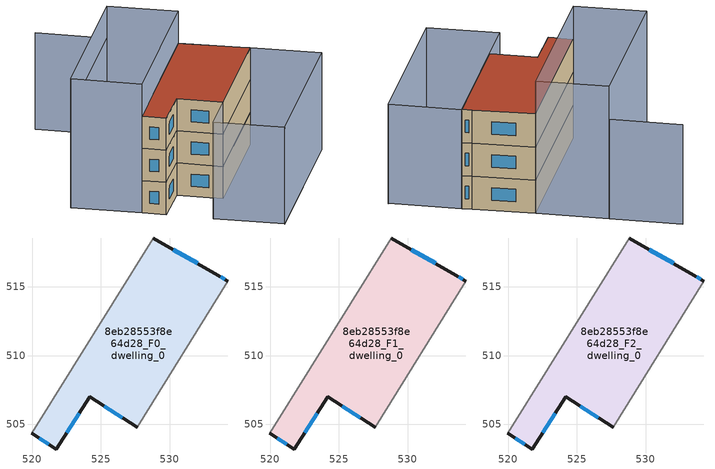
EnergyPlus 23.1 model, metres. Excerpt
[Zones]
8eb28553f8e64d28_F0_dwelling_0
 floor ground (EU_floor_Construction): 533.49,515.87 534.23,515.41 527.63,504.8 524.19,507.01 521.75,503.21 519.97,504.35 528.81,518.56 z0
 wall outside (EU_wall_Construction): 534.23,515.41 533.49,515.87 528.81,518.56 / 519.97,504.35 521.75,503.21 524.19,507.01 527.63,504.8 z0:3
 wall adiabatic (EU_wall_Construction): 527.63,504.8 534.23,515.41 / 528.81,518.56 519.97,504.35 z0:3
 window (EU_Window_Construction): 534,515.55 533.72,515.72 / 525.26,506.32 526.56,505.49 / 522.51,504.39 523.43,505.82 / 520.52,503.99 521.2,503.56 / 532.03,516.71 530.27,517.72 z0.93:2.07
8eb28553f8e64d28_F1_dwelling_0
 floor to 8eb28553f8e64d28_F0_dwelling_0 (EU_floor_Construction): 533.49,515.87 534.23,515.41 527.63,504.8 524.19,507.01 521.75,503.21 519.97,504.35 528.81,518.56 z3
 wall outside (EU_wall_Construction): 534.23,515.41 533.49,515.87 528.81,518.56 / 519.97,504.35 521.75,503.21 524.19,507.01 527.63,504.8 z3:6
 wall adiabatic (EU_wall_Construction): 527.63,504.8 534.23,515.41 / 528.81,518.56 519.97,504.35 z3:6
 window (EU_Window_Construction): 534,515.55 533.72,515.72 / 525.26,506.32 526.56,505.49 / 522.51,504.39 523.43,505.82 / 520.52,503.99 521.2,503.56 / 532.03,516.71 530.27,517.72 z3.93:5.07
8eb28553f8e64d28_F2_dwelling_0
 floor to 8eb28553f8e64d28_F1_dwelling_0 (EU_floor_Construction): 533.49,515.87 534.23,515.41 527.63,504.8 524.19,507.01 521.75,503.21 519.97,504.35 528.81,518.56 z6
 wall outside (EU_wall_Construction): 534.23,515.41 533.49,515.87 528.81,518.56 / 519.97,504.35 521.75,503.21 524.19,507.01 527.63,504.8 z6:9
 wall adiabatic (EU_wall_Construction): 527.63,504.8 534.23,515.41 / 528.81,518.56 519.97,504.35 z6:9
 window (EU_Window_Construction): 534,515.55 533.72,515.72 / 525.26,506.32 526.56,505.49 / 522.51,504.39 523.43,505.82 / 520.52,503.99 521.2,503.56 / 532.03,516.71 530.27,517.72 z6.93:8.07
 roof outside (EU_roof_Construction): 527.63,504.8 534.23,515.41 533.49,515.87 528.81,518.56 519.97,504.35 521.75,503.21 524.19,507.01 z9
shading: 530.51,497.55 539.59,512.14 / 518.18,525.22 523.51,521.91 / 523.51,521.91 514.74,507.82 / 539.57,512.12 530.53,497.58 / 530.53,497.58 525.2,500.89 / 525.2,500.89 534.25,515.43 / 534.25,515.43 539.57,512.12 z0:9; 528.82,518.58 519.97,504.35 / 519.97,504.35 514.64,507.66 / 514.64,507.66 523.5,521.9 / 523.5,521.9 528.82,518.58 z0:12
[Building]
EU S2 Campaign: North Axis=0; Terrain=City; Solar Distribution=FullExterior
[Site:Location]
Montreal-Trudeau.Intl.AP: Latitude=45.4667; Longitude=-73.75; Time Zone=-5; Elevation=36
[SizingPeriod:WeatherFileDays]
AnnualSizingPeriod: Begin Month=1; Begin Day of Month=1; End Month=12; End Day of Month=31; Day of Week for Start Day=Monday; Use Weather File Daylight Saving Period=No; Use Weather File Rain and Snow Indicators=No
[MATERIAL]
EU_InternalMass_Material: Roughness=MediumRough; Thickness=0.1; Conductivity=1; Density=1800; Specific Heat=900; Thermal Absorptance=0.9; Solar Absorptance=0.7; Visible Absorptance=0.7
[MATERIAL:NOMASS] Roughness=MediumRough; Thermal Absorptance=0.9; Solar Absorptance=0.7; Visible Absorptance=0.7
Name | Thermal Resistance
EU_wall_NoMass; EU_floor_NoMass | 1.36485
EU_roof_NoMass | 2.55992
[WINDOWMATERIAL:SIMPLEGLAZINGSYSTEM]
EU_Window_SimpleGlazing: UFactor=3.92339; Solar Heat Gain Coefficient=0.8; Visible Transmittance=0.8
[CONSTRUCTION]
EU_wall_Construction: EU_wall_NoMass
EU_roof_Construction: EU_roof_NoMass
EU_floor_Construction: EU_floor_NoMass
EU_Window_Construction: EU_Window_SimpleGlazing
EU_InternalMass_Construction: EU_InternalMass_Material
[ZONE] Type=1; Multiplier=1; Ceiling Height=autocalculate; Floor Area=autocalculate; Part of Total Floor Area=Yes
Name | Volume
8eb28553f8e64d28_F0_dwelling_0 | 261.853
8eb28553f8e64d28_F1_dwelling_0; 8eb28553f8e64d28_F2_dwelling_0 | 261.851
[INTERNALMASS] Construction=EU_InternalMass_Construction; Surface Area=87.2841
Name | Zone or ZoneList
8eb28553f8e64d28_F0_dwelling_0_EU_InternalMass | 8eb28553f8e64d28_F0_dwelling_0
8eb28553f8e64d28_F1_dwelling_0_EU_InternalMass | 8eb28553f8e64d28_F1_dwelling_0
8eb28553f8e64d28_F2_dwelling_0_EU_InternalMass | 8eb28553f8e64d28_F2_dwelling_0
[OTHEREQUIPMENT] Fuel Type=Electricity; Design Level Calculation Method=Watts/Area; Power per Zone Floor Area=1; Fraction Latent=0; Fraction Radiant=0; Fraction Lost=0; Carbon Dioxide Generation Rate=0; EndUse Subcategory=EU_Step8_InternalGains
Name | Zone or ZoneList or Space or SpaceList | Schedule
EU_Step8_InternalGain_8eb28553f8e64d28_F0_dwelling_0_f000 | 8eb28553f8e64d28_F0_dwelling_0 | EU_Step8_GainSchedule_8eb28553f8e64d28_F0_dwelling_0_f000
EU_Step8_InternalGain_8eb28553f8e64d28_F1_dwelling_0_f000 | 8eb28553f8e64d28_F1_dwelling_0 | EU_Step8_GainSchedule_8eb28553f8e64d28_F1_dwelling_0_f000
EU_Step8_InternalGain_8eb28553f8e64d28_F2_dwelling_0_f000 | 8eb28553f8e64d28_F2_dwelling_0 | EU_Step8_GainSchedule_8eb28553f8e64d28_F2_dwelling_0_f000
[ZONEVENTILATION:DESIGNFLOWRATE] Schedule=EU_AlwaysOn; Design Flow Rate Calculation Method=AirChanges/Hour; Air Changes per Hour=0.860309; Ventilation Type=Natural; Fan Pressure Rise=0; Fan Total Efficiency=1; Constant Term Coefficient=1; Temperature Term Coefficient=0; Velocity Term Coefficient=0; Velocity Squared Term Coefficient=0; Minimum Indoor Temperature=-100; Maximum Indoor Temperature=100; Delta Temperature=-100; Minimum Outdoor Temperature=-100; Maximum Outdoor Temperature=100; Maximum Wind Speed=40
Name | Zone or ZoneList or Space or SpaceList
EU_ConstantAir_8eb28553f8e64d28_F0_dwelling_0 | 8eb28553f8e64d28_F0_dwelling_0
EU_ConstantAir_8eb28553f8e64d28_F1_dwelling_0 | 8eb28553f8e64d28_F1_dwelling_0
EU_ConstantAir_8eb28553f8e64d28_F2_dwelling_0 | 8eb28553f8e64d28_F2_dwelling_0
[HVACTEMPLATE:THERMOSTAT] Constant Heating Setpoint=20; Constant Cooling Setpoint=50
EU_HeatOnly_8eb28553f8e64d28_F0_dwelling_0; EU_HeatOnly_8eb28553f8e64d28_F1_dwelling_0; EU_HeatOnly_8eb28553f8e64d28_F2_dwelling_0
[HVACTEMPLATE:ZONE:IDEALLOADSAIRSYSTEM] System Availability Schedule=EU_AlwaysOn; Maximum Heating Supply Air Temperature=50; Minimum Cooling Supply Air Temperature=13; Maximum Heating Supply Air Humidity Ratio=0.0156; Minimum Cooling Supply Air Humidity Ratio=0.0077; Heating Limit=NoLimit; Cooling Limit=NoLimit; Heating Availability Schedule=EU_AlwaysOn; Cooling Availability Schedule=EU_CoolingOff; Dehumidification Control Type=ConstantSensibleHeatRatio; Cooling Sensible Heat Ratio=0.7; Dehumidification Setpoint=60; Humidification Control Type=None; Humidification Setpoint=30; Outdoor Air Method=None; Outdoor Air Flow Rate per Person=0.00944; Outdoor Air Flow Rate per Zone Floor Area=0; Outdoor Air Flow Rate per Zone=0; Demand Controlled Ventilation Type=None; Outdoor Air Economizer Type=NoEconomizer; Heat Recovery Type=None; Sensible Heat Recovery Effectiveness=0.7; Latent Heat Recovery Effectiveness=0.65
Name | Template Thermostat
8eb28553f8e64d28_F0_dwelling_0 | EU_HeatOnly_8eb28553f8e64d28_F0_dwelling_0
8eb28553f8e64d28_F1_dwelling_0 | EU_HeatOnly_8eb28553f8e64d28_F1_dwelling_0
8eb28553f8e64d28_F2_dwelling_0 | EU_HeatOnly_8eb28553f8e64d28_F2_dwelling_0
[SIZING:ZONE] Zone Cooling Design Supply Air Temperature Input Method=SupplyAirTemperature; Zone Cooling Design Supply Air Temperature=13; Zone Heating Design Supply Air Temperature Input Method=SupplyAirTemperature; Zone Heating Design Supply Air Temperature=50; Zone Cooling Design Supply Air Humidity Ratio=0.008; Zone Heating Design Supply Air Humidity Ratio=0.008; Cooling Design Air Flow Method=DesignDay; Cooling Design Air Flow Rate=0; Cooling Minimum Air Flow per Zone Floor Area=0.000762; Cooling Minimum Air Flow=0; Cooling Minimum Air Flow Fraction=0.2; Heating Design Air Flow Method=DesignDay; Heating Design Air Flow Rate=0; Heating Maximum Air Flow per Zone Floor Area=0.002032; Heating Maximum Air Flow=0.141576; Heating Maximum Air Flow Fraction=0.3; Account for Dedicated Outdoor Air System=No; Dedicated Outdoor Air System Control Strategy=NeutralSupplyAir; Dedicated Outdoor Air Low Setpoint Temperature for Design=autosize; Dedicated Outdoor Air High Setpoint Temperature for Design=autosize; Zone Load Sizing Method=Sensible Load Only No Latent Load; Zone Latent Cooling Design Supply Air Humidity Ratio Input Method=HumidityRatioDifference; Zone Cooling Design Supply Air Humidity Ratio Difference=0.005; Zone Latent Heating Design Supply Air Humidity Ratio Input Method=HumidityRatioDifference; Zone Humidification Design Supply Air Humidity Ratio Difference=0.005
8eb28553f8e64d28_F0_dwelling_0; 8eb28553f8e64d28_F1_dwelling_0; 8eb28553f8e64d28_F2_dwelling_0
[SCHEDULE:CONSTANT]
Name | Hourly Value
EU_AlwaysOn | 1
EU_CoolingOff | 0
[SCHEDULE:FILE] Column Number=1; Rows to Skip at Top=0; Number of Hours of Data=8760; Column Separator=Comma; Interpolate to Timestep=No; Minutes per Item=60; Adjust Schedule for Daylight Savings=Yes
Name | File
EU_Step8_GainSchedule_8eb28553f8e64d28_F0_dwelling_0_f000 | ../../schedules/8eb28553f8e64d28/8eb28553f8e64d28_F0_dwelling_0_f000_gain.csv
EU_Step8_GainSchedule_8eb28553f8e64d28_F1_dwelling_0_f000 | ../../schedules/8eb28553f8e64d28/8eb28553f8e64d28_F1_dwelling_0_f000_gain.csv
EU_Step8_GainSchedule_8eb28553f8e64d28_F2_dwelling_0_f000 | ../../schedules/8eb28553f8e64d28/8eb28553f8e64d28_F2_dwelling_0_f000_gain.csv
